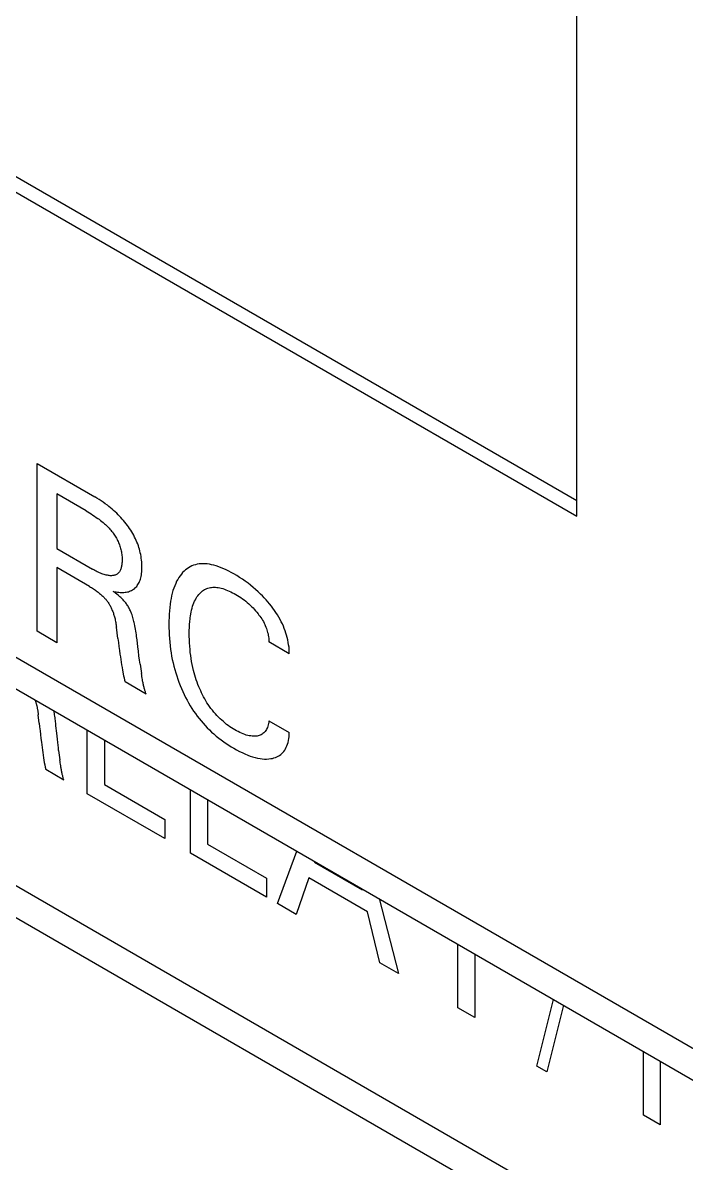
# Model space of a CAD drawing. Extents: x 0 to 420, y 0 to 297.
# Drawn here: x 186.53 to 193.64, y 130.02 to 142.23 of the extents above; entities that cross this region are included whole.
import ezdxf

# ---------------------------------------------------------------- set-up
doc = ezdxf.new("R2010")
doc.units = 0
doc.header["$LTSCALE"] = 23.1
doc.layers.add('40000_ISO', color=7, linetype='CONTINUOUS')

msp = doc.modelspace()

# ---------------------------------------------------------------- linework, layer by layer
at = {"layer": '40000_ISO', "color": 7, "linetype": 'CONTINUOUS'}
for p, q in [((192.467, 136.951), (192.467, 158.017)), ((192.467, 137.115), (169.274, 150.505)), ((169.133, 150.423), (192.467, 136.951)), ((164.855, 147.912), (213.999, 119.54)), ((165.061, 147.455), (214.206, 119.082)), ((220.009, 113.62), (170.865, 141.993)), ((171.072, 141.535), (220.216, 113.162)), ((186.682, 135.719), (186.682, 137.515)), ((186.682, 137.515), (187.302, 137.157)), ((186.895, 137.189), (186.895, 136.604)), ((187.209, 137.007), (186.895, 137.189)), ((187.324, 137.144), (187.302, 137.157)), ((187.347, 137.13), (187.324, 137.144)), ((187.369, 137.116), (187.347, 137.13)), ((187.391, 137.101), (187.369, 137.116)), ((187.414, 137.085), (187.391, 137.101)), ((187.436, 137.068), (187.414, 137.085)), ((187.453, 137.055), (187.436, 137.068)), ((187.47, 137.042), (187.453, 137.055)), ((187.486, 137.028), (187.47, 137.042)), ((187.503, 137.013), (187.486, 137.028)), ((187.209, 137.007), (187.227, 136.997)), ((187.227, 136.997), (187.245, 136.986)), ((187.245, 136.986), (187.263, 136.975)), ((187.263, 136.975), (187.281, 136.963)), ((187.281, 136.963), (187.299, 136.951)), ((187.299, 136.951), (187.317, 136.939)), ((187.317, 136.939), (187.332, 136.928)), ((187.332, 136.928), (187.347, 136.918)), ((187.347, 136.918), (187.362, 136.906)), ((187.362, 136.906), (187.376, 136.895)), ((187.52, 136.998), (187.503, 137.013)), ((187.536, 136.983), (187.52, 136.998)), ((187.552, 136.967), (187.536, 136.983)), ((187.567, 136.952), (187.552, 136.967)), ((187.581, 136.937), (187.567, 136.952)), ((187.595, 136.921), (187.581, 136.937)), ((187.609, 136.904), (187.595, 136.921)), ((187.623, 136.888), (187.609, 136.904)), ((187.376, 136.895), (187.391, 136.883)), ((187.391, 136.883), (187.406, 136.871)), ((187.406, 136.871), (187.416, 136.862)), ((187.416, 136.862), (187.426, 136.853)), ((187.426, 136.853), (187.435, 136.843)), ((187.435, 136.843), (187.445, 136.833)), ((187.445, 136.833), (187.455, 136.823)), ((187.455, 136.823), (187.464, 136.813)), ((187.464, 136.813), (187.474, 136.802)), ((187.474, 136.802), (187.482, 136.792)), ((187.482, 136.792), (187.49, 136.782)), ((187.49, 136.782), (187.498, 136.771)), ((187.637, 136.871), (187.623, 136.888)), ((187.65, 136.853), (187.637, 136.871)), ((187.662, 136.836), (187.65, 136.853)), ((187.674, 136.819), (187.662, 136.836)), ((187.686, 136.801), (187.674, 136.819)), ((187.697, 136.783), (187.686, 136.801)), ((187.708, 136.765), (187.697, 136.783)), ((187.498, 136.771), (187.506, 136.76)), ((187.506, 136.76), (187.513, 136.749)), ((187.513, 136.749), (187.521, 136.738)), ((187.521, 136.738), (187.527, 136.727)), ((187.527, 136.727), (187.534, 136.715)), ((187.534, 136.715), (187.54, 136.703)), ((187.54, 136.703), (187.546, 136.691)), ((187.546, 136.691), (187.552, 136.679)), ((187.552, 136.679), (187.557, 136.667)), ((187.557, 136.667), (187.562, 136.655)), ((187.718, 136.747), (187.708, 136.765)), ((187.728, 136.728), (187.718, 136.747)), ((187.737, 136.709), (187.728, 136.728)), ((187.745, 136.691), (187.737, 136.709)), ((187.753, 136.672), (187.745, 136.691)), ((187.761, 136.654), (187.753, 136.672)), ((186.895, 136.604), (187.278, 136.383)), ((187.562, 136.655), (187.566, 136.643)), ((187.566, 136.643), (187.57, 136.631)), ((187.57, 136.631), (187.574, 136.619)), ((187.574, 136.619), (187.577, 136.607)), ((187.577, 136.607), (187.58, 136.595)), ((187.58, 136.595), (187.584, 136.582)), ((187.584, 136.582), (187.586, 136.568)), ((187.586, 136.568), (187.588, 136.555)), ((187.588, 136.555), (187.59, 136.542)), ((187.59, 136.542), (187.592, 136.529)), ((187.768, 136.635), (187.761, 136.654)), ((187.774, 136.616), (187.768, 136.635)), ((187.78, 136.597), (187.774, 136.616)), ((187.785, 136.579), (187.78, 136.597)), ((187.789, 136.56), (187.785, 136.579)), ((187.794, 136.54), (187.789, 136.56)), ((187.797, 136.52), (187.794, 136.54)), ((187.589, 136.42), (187.587, 136.411)), ((187.59, 136.429), (187.589, 136.42)), ((187.591, 136.439), (187.59, 136.429)), ((187.592, 136.448), (187.591, 136.439)), ((187.592, 136.529), (187.593, 136.516)), ((187.593, 136.458), (187.592, 136.448)), ((187.593, 136.516), (187.593, 136.503)), ((187.593, 136.503), (187.594, 136.491)), ((187.594, 136.468), (187.593, 136.458)), ((187.594, 136.491), (187.594, 136.478)), ((187.594, 136.478), (187.594, 136.468)), ((187.8, 136.5), (187.797, 136.52)), ((187.803, 136.481), (187.8, 136.5)), ((187.804, 136.461), (187.803, 136.481)), ((187.806, 136.442), (187.804, 136.461)), ((187.806, 136.424), (187.806, 136.442)), ((187.807, 136.405), (187.806, 136.424)), ((188.341, 136.418), (188.323, 136.409)), ((188.36, 136.426), (188.341, 136.418)), ((188.379, 136.432), (188.36, 136.426)), ((188.399, 136.436), (188.379, 136.432)), ((188.419, 136.44), (188.399, 136.436)), ((188.44, 136.442), (188.419, 136.44)), ((188.462, 136.442), (188.44, 136.442)), ((188.484, 136.442), (188.462, 136.442)), ((188.507, 136.44), (188.484, 136.442)), ((188.529, 136.436), (188.507, 136.44)), ((188.553, 136.432), (188.529, 136.436)), ((188.576, 136.426), (188.553, 136.432)), ((188.602, 136.419), (188.576, 136.426)), ((188.629, 136.41), (188.602, 136.419)), ((186.895, 136.401), (186.895, 135.596)), ((187.245, 136.198), (186.895, 136.401)), ((187.29, 136.376), (187.278, 136.383)), ((187.302, 136.37), (187.29, 136.376)), ((187.315, 136.363), (187.302, 136.37)), ((187.327, 136.357), (187.315, 136.363)), ((187.339, 136.351), (187.327, 136.357)), ((187.351, 136.345), (187.339, 136.351)), ((187.364, 136.34), (187.351, 136.345)), ((187.376, 136.335), (187.364, 136.34)), ((187.388, 136.331), (187.376, 136.335)), ((187.4, 136.327), (187.388, 136.331)), ((187.412, 136.323), (187.4, 136.327)), ((187.424, 136.32), (187.412, 136.323)), ((187.436, 136.318), (187.424, 136.32)), ((187.448, 136.316), (187.436, 136.318)), ((187.456, 136.315), (187.448, 136.316)), ((187.465, 136.314), (187.456, 136.315)), ((187.473, 136.314), (187.465, 136.314)), ((187.482, 136.314), (187.473, 136.314)), ((187.49, 136.315), (187.482, 136.314)), ((187.498, 136.316), (187.49, 136.315)), ((187.505, 136.317), (187.498, 136.316)), ((187.513, 136.319), (187.505, 136.317)), ((187.52, 136.321), (187.513, 136.319)), ((187.527, 136.324), (187.52, 136.321)), ((187.534, 136.327), (187.527, 136.324)), ((187.54, 136.331), (187.534, 136.327)), ((187.546, 136.335), (187.54, 136.331)), ((187.552, 136.34), (187.546, 136.335)), ((187.557, 136.345), (187.552, 136.34)), ((187.562, 136.351), (187.557, 136.345)), ((187.566, 136.357), (187.562, 136.351)), ((187.57, 136.363), (187.566, 136.357)), ((187.574, 136.37), (187.57, 136.363)), ((187.577, 136.378), (187.574, 136.37)), ((187.58, 136.386), (187.577, 136.378)), ((187.583, 136.394), (187.58, 136.386)), ((187.585, 136.402), (187.583, 136.394)), ((187.587, 136.411), (187.585, 136.402)), ((187.791, 136.278), (187.794, 136.292)), ((187.794, 136.292), (187.798, 136.307)), ((187.798, 136.307), (187.801, 136.323)), ((187.801, 136.323), (187.803, 136.338)), ((187.803, 136.338), (187.804, 136.355)), ((187.804, 136.355), (187.806, 136.371)), ((187.806, 136.388), (187.807, 136.405)), ((187.806, 136.371), (187.806, 136.388)), ((188.202, 136.294), (188.19, 136.274)), ((188.215, 136.313), (188.202, 136.294)), ((188.229, 136.331), (188.215, 136.313)), ((188.243, 136.348), (188.229, 136.331)), ((188.259, 136.363), (188.243, 136.348)), ((188.274, 136.376), (188.259, 136.363)), ((188.29, 136.389), (188.274, 136.376)), ((188.306, 136.4), (188.29, 136.389)), ((188.323, 136.409), (188.306, 136.4)), ((188.656, 136.4), (188.629, 136.41)), ((188.683, 136.388), (188.656, 136.4)), ((188.71, 136.376), (188.683, 136.388)), ((188.737, 136.363), (188.71, 136.376)), ((188.764, 136.348), (188.737, 136.363)), ((188.791, 136.333), (188.764, 136.348)), ((188.822, 136.315), (188.791, 136.333)), ((188.852, 136.296), (188.822, 136.315)), ((188.883, 136.276), (188.852, 136.296)), ((187.245, 136.198), (187.256, 136.192)), ((187.256, 136.192), (187.266, 136.186)), ((187.266, 136.186), (187.276, 136.18)), ((187.276, 136.18), (187.286, 136.173)), ((187.286, 136.173), (187.297, 136.166)), ((187.715, 136.168), (187.725, 136.175)), ((187.725, 136.175), (187.734, 136.183)), ((187.734, 136.183), (187.742, 136.191)), ((187.742, 136.191), (187.75, 136.2)), ((187.75, 136.2), (187.757, 136.209)), ((187.757, 136.209), (187.764, 136.219)), ((187.764, 136.219), (187.771, 136.23)), ((187.771, 136.23), (187.776, 136.241)), ((187.776, 136.241), (187.782, 136.253)), ((187.782, 136.253), (187.786, 136.265)), ((187.786, 136.265), (187.791, 136.278)), ((188.148, 136.182), (188.139, 136.155)), ((188.158, 136.207), (188.148, 136.182)), ((188.168, 136.232), (188.158, 136.207)), ((188.178, 136.254), (188.168, 136.232)), ((188.19, 136.274), (188.178, 136.254)), ((188.478, 136.165), (188.489, 136.171)), ((188.489, 136.171), (188.501, 136.177)), ((188.501, 136.177), (188.514, 136.181)), ((188.514, 136.181), (188.527, 136.184)), ((188.527, 136.184), (188.54, 136.187)), ((188.54, 136.187), (188.553, 136.189)), ((188.553, 136.189), (188.567, 136.19)), ((188.567, 136.19), (188.581, 136.19)), ((188.581, 136.19), (188.596, 136.19)), ((188.596, 136.19), (188.61, 136.189)), ((188.61, 136.189), (188.625, 136.187)), ((188.625, 136.187), (188.64, 136.184)), ((188.64, 136.184), (188.656, 136.18)), ((188.656, 136.18), (188.673, 136.176)), ((188.673, 136.176), (188.69, 136.17)), ((188.69, 136.17), (188.707, 136.164)), ((188.913, 136.255), (188.883, 136.276)), ((188.944, 136.233), (188.913, 136.255)), ((188.971, 136.211), (188.944, 136.233)), ((188.998, 136.189), (188.971, 136.211)), ((189.025, 136.166), (188.998, 136.189)), ((187.297, 136.166), (187.307, 136.159)), ((187.307, 136.159), (187.317, 136.152)), ((187.317, 136.152), (187.327, 136.145)), ((187.327, 136.145), (187.336, 136.138)), ((187.336, 136.138), (187.344, 136.131)), ((187.344, 136.131), (187.353, 136.125)), ((187.353, 136.125), (187.361, 136.118)), ((187.361, 136.118), (187.369, 136.11)), ((187.369, 136.11), (187.378, 136.103)), ((187.378, 136.103), (187.386, 136.095)), ((187.386, 136.095), (187.394, 136.087)), ((187.394, 136.087), (187.4, 136.081)), ((187.4, 136.081), (187.406, 136.074)), ((187.406, 136.074), (187.412, 136.068)), ((187.412, 136.068), (187.418, 136.061)), ((187.418, 136.061), (187.423, 136.054)), ((187.423, 136.054), (187.429, 136.048)), ((187.429, 136.048), (187.434, 136.04)), ((187.499, 136.146), (187.514, 136.143)), ((187.512, 136.137), (187.499, 136.146)), ((187.524, 136.127), (187.512, 136.137)), ((187.514, 136.143), (187.529, 136.14)), ((187.537, 136.117), (187.524, 136.127)), ((187.529, 136.14), (187.544, 136.138)), ((187.55, 136.107), (187.537, 136.117)), ((187.544, 136.138), (187.559, 136.136)), ((187.562, 136.096), (187.55, 136.107)), ((187.559, 136.136), (187.573, 136.135)), ((187.571, 136.089), (187.562, 136.096)), ((187.579, 136.081), (187.571, 136.089)), ((187.573, 136.135), (187.586, 136.134)), ((187.588, 136.072), (187.579, 136.081)), ((187.586, 136.134), (187.6, 136.134)), ((187.597, 136.064), (187.588, 136.072)), ((187.605, 136.055), (187.597, 136.064)), ((187.6, 136.134), (187.613, 136.135)), ((187.613, 136.046), (187.605, 136.055)), ((187.613, 136.135), (187.626, 136.136)), ((187.626, 136.136), (187.638, 136.138)), ((187.638, 136.138), (187.65, 136.14)), ((187.65, 136.14), (187.662, 136.143)), ((187.662, 136.143), (187.673, 136.147)), ((187.673, 136.147), (187.684, 136.151)), ((187.684, 136.151), (187.695, 136.156)), ((187.695, 136.156), (187.705, 136.162)), ((187.705, 136.162), (187.715, 136.168)), ((188.119, 136.071), (188.114, 136.042)), ((188.125, 136.1), (188.119, 136.071)), ((188.132, 136.128), (188.125, 136.1)), ((188.139, 136.155), (188.132, 136.128)), ((188.371, 136.041), (188.379, 136.057)), ((188.379, 136.057), (188.387, 136.072)), ((188.387, 136.072), (188.396, 136.086)), ((188.396, 136.086), (188.405, 136.1)), ((188.405, 136.1), (188.415, 136.113)), ((188.415, 136.113), (188.426, 136.125)), ((188.426, 136.125), (188.436, 136.134)), ((188.436, 136.134), (188.446, 136.143)), ((188.446, 136.143), (188.456, 136.151)), ((188.456, 136.151), (188.467, 136.159)), ((188.467, 136.159), (188.478, 136.165)), ((188.707, 136.164), (188.725, 136.157)), ((188.725, 136.157), (188.742, 136.15)), ((188.742, 136.15), (188.76, 136.141)), ((188.76, 136.141), (188.778, 136.132)), ((188.778, 136.132), (188.795, 136.123)), ((188.795, 136.123), (188.813, 136.113)), ((188.813, 136.113), (188.831, 136.102)), ((188.831, 136.102), (188.849, 136.091)), ((188.849, 136.091), (188.867, 136.079)), ((188.867, 136.079), (188.885, 136.067)), ((188.885, 136.067), (188.903, 136.054)), ((188.903, 136.054), (188.919, 136.041)), ((189.052, 136.142), (189.025, 136.166)), ((189.078, 136.117), (189.052, 136.142)), ((189.098, 136.097), (189.078, 136.117)), ((189.118, 136.077), (189.098, 136.097)), ((189.137, 136.055), (189.118, 136.077)), ((189.156, 136.033), (189.137, 136.055)), ((187.434, 136.04), (187.44, 136.033)), ((187.44, 136.033), (187.445, 136.026)), ((187.445, 136.026), (187.45, 136.018)), ((187.45, 136.018), (187.455, 136.01)), ((187.455, 136.01), (187.46, 136.002)), ((187.46, 136.002), (187.465, 135.994)), ((187.465, 135.994), (187.469, 135.985)), ((187.469, 135.985), (187.473, 135.977)), ((187.473, 135.977), (187.477, 135.969)), ((187.477, 135.969), (187.481, 135.96)), ((187.481, 135.96), (187.485, 135.952)), ((187.485, 135.952), (187.489, 135.942)), ((187.489, 135.942), (187.493, 135.932)), ((187.493, 135.932), (187.497, 135.922)), ((187.62, 136.038), (187.613, 136.046)), ((187.627, 136.03), (187.62, 136.038)), ((187.634, 136.022), (187.627, 136.03)), ((187.64, 136.013), (187.634, 136.022)), ((187.646, 136.004), (187.64, 136.013)), ((187.652, 135.995), (187.646, 136.004)), ((187.658, 135.986), (187.652, 135.995)), ((187.663, 135.977), (187.658, 135.986)), ((187.669, 135.967), (187.663, 135.977)), ((187.673, 135.958), (187.669, 135.967)), ((187.678, 135.948), (187.673, 135.958)), ((187.683, 135.938), (187.678, 135.948)), ((187.687, 135.928), (187.683, 135.938)), ((187.691, 135.919), (187.687, 135.928)), ((188.101, 135.938), (188.099, 135.903)), ((188.104, 135.973), (188.101, 135.938)), ((188.109, 136.008), (188.104, 135.973)), ((188.114, 136.042), (188.109, 136.008)), ((188.334, 135.925), (188.339, 135.946)), ((188.339, 135.946), (188.344, 135.967)), ((188.344, 135.967), (188.35, 135.987)), ((188.35, 135.987), (188.357, 136.006)), ((188.357, 136.006), (188.364, 136.025)), ((188.364, 136.025), (188.371, 136.041)), ((188.919, 136.041), (188.935, 136.028)), ((188.935, 136.028), (188.951, 136.014)), ((188.951, 136.014), (188.967, 136)), ((188.967, 136), (188.982, 135.985)), ((188.982, 135.985), (188.997, 135.97)), ((188.997, 135.97), (189.011, 135.955)), ((189.011, 135.955), (189.025, 135.939)), ((189.025, 135.939), (189.038, 135.923)), ((189.175, 136.011), (189.156, 136.033)), ((189.194, 135.988), (189.175, 136.011)), ((189.21, 135.965), (189.194, 135.988)), ((189.227, 135.942), (189.21, 135.965)), ((189.243, 135.919), (189.227, 135.942)), ((187.497, 135.922), (187.5, 135.913)), ((187.5, 135.913), (187.503, 135.903)), ((187.503, 135.903), (187.506, 135.893)), ((187.506, 135.893), (187.509, 135.883)), ((187.509, 135.883), (187.512, 135.874)), ((187.512, 135.874), (187.515, 135.864)), ((187.515, 135.864), (187.518, 135.851)), ((187.518, 135.851), (187.521, 135.838)), ((187.521, 135.838), (187.523, 135.825)), ((187.523, 135.825), (187.526, 135.812)), ((187.526, 135.812), (187.528, 135.8)), ((187.695, 135.909), (187.691, 135.919)), ((187.7, 135.895), (187.695, 135.909)), ((187.705, 135.881), (187.7, 135.895)), ((187.709, 135.867), (187.705, 135.881)), ((187.713, 135.853), (187.709, 135.867)), ((187.717, 135.839), (187.713, 135.853)), ((187.721, 135.825), (187.717, 135.839)), ((187.724, 135.812), (187.721, 135.825)), ((187.727, 135.798), (187.724, 135.812)), ((188.096, 135.83), (188.095, 135.793)), ((188.097, 135.866), (188.096, 135.83)), ((188.099, 135.903), (188.097, 135.866)), ((188.317, 135.791), (188.319, 135.822)), ((188.319, 135.822), (188.322, 135.852)), ((188.322, 135.852), (188.324, 135.867)), ((188.324, 135.867), (188.326, 135.882)), ((188.326, 135.882), (188.33, 135.904)), ((188.33, 135.904), (188.334, 135.925)), ((189.038, 135.923), (189.051, 135.907)), ((189.051, 135.907), (189.061, 135.893)), ((189.061, 135.893), (189.071, 135.88)), ((189.071, 135.88), (189.081, 135.866)), ((189.081, 135.866), (189.09, 135.851)), ((189.09, 135.851), (189.099, 135.837)), ((189.099, 135.837), (189.108, 135.822)), ((189.108, 135.822), (189.116, 135.807)), ((189.116, 135.807), (189.123, 135.793)), ((189.258, 135.895), (189.243, 135.919)), ((189.273, 135.871), (189.258, 135.895)), ((189.287, 135.846), (189.273, 135.871)), ((189.3, 135.821), (189.287, 135.846)), ((189.312, 135.797), (189.3, 135.821)), ((186.895, 135.596), (186.682, 135.719)), ((187.528, 135.8), (187.53, 135.787)), ((187.53, 135.787), (187.532, 135.775)), ((187.532, 135.775), (187.533, 135.762)), ((187.548, 135.64), (187.533, 135.762)), ((187.731, 135.778), (187.727, 135.798)), ((187.735, 135.759), (187.731, 135.778)), ((187.738, 135.74), (187.735, 135.759)), ((187.741, 135.72), (187.738, 135.74)), ((187.744, 135.701), (187.741, 135.72)), ((187.747, 135.682), (187.744, 135.701)), ((187.749, 135.663), (187.747, 135.682)), ((188.095, 135.793), (188.096, 135.756)), ((188.096, 135.756), (188.097, 135.718)), ((188.097, 135.718), (188.099, 135.68)), ((188.314, 135.728), (188.315, 135.76)), ((188.314, 135.696), (188.314, 135.728)), ((188.314, 135.663), (188.314, 135.696)), ((188.315, 135.76), (188.317, 135.791)), ((189.123, 135.793), (189.129, 135.779)), ((189.129, 135.779), (189.135, 135.764)), ((189.135, 135.764), (189.141, 135.75)), ((189.141, 135.75), (189.146, 135.735)), ((189.146, 135.735), (189.15, 135.721)), ((189.15, 135.721), (189.154, 135.706)), ((189.154, 135.706), (189.158, 135.691)), ((189.158, 135.691), (189.161, 135.676)), ((189.322, 135.773), (189.312, 135.797)), ((189.332, 135.749), (189.322, 135.773)), ((189.342, 135.725), (189.332, 135.749)), ((189.35, 135.7), (189.342, 135.725)), ((189.357, 135.676), (189.35, 135.7)), ((187.548, 135.64), (187.554, 135.598)), ((187.554, 135.598), (187.559, 135.556)), ((187.754, 135.627), (187.749, 135.663)), ((187.762, 135.554), (187.754, 135.627)), ((188.099, 135.68), (188.101, 135.642)), ((188.101, 135.642), (188.104, 135.603)), ((188.104, 135.603), (188.109, 135.564)), ((188.109, 135.564), (188.114, 135.525)), ((188.315, 135.629), (188.314, 135.663)), ((188.316, 135.595), (188.315, 135.629)), ((188.319, 135.56), (188.316, 135.595)), ((188.322, 135.525), (188.319, 135.56)), ((189.161, 135.676), (189.164, 135.661)), ((189.164, 135.661), (189.165, 135.646)), ((189.165, 135.646), (189.167, 135.632)), ((189.167, 135.632), (189.167, 135.618)), ((189.167, 135.618), (189.167, 135.604)), ((189.385, 135.478), (189.167, 135.604)), ((189.364, 135.651), (189.357, 135.676)), ((189.37, 135.626), (189.364, 135.651)), ((189.375, 135.6), (189.37, 135.626)), ((189.379, 135.575), (189.375, 135.6)), ((189.383, 135.55), (189.379, 135.575)), ((187.559, 135.556), (187.565, 135.514)), ((187.565, 135.514), (187.571, 135.472)), ((187.571, 135.472), (187.575, 135.444)), ((187.575, 135.444), (187.579, 135.416)), ((187.768, 135.505), (187.762, 135.554)), ((187.775, 135.455), (187.768, 135.505)), ((187.781, 135.411), (187.775, 135.455)), ((188.114, 135.525), (188.119, 135.489)), ((188.119, 135.489), (188.125, 135.454)), ((188.125, 135.454), (188.132, 135.418)), ((188.325, 135.49), (188.322, 135.525)), ((188.329, 135.459), (188.325, 135.49)), ((188.334, 135.428), (188.329, 135.459)), ((189.385, 135.525), (189.383, 135.55)), ((189.386, 135.501), (189.385, 135.525)), ((189.385, 135.478), (189.386, 135.501)), ((187.579, 135.416), (187.583, 135.388)), ((187.583, 135.388), (187.588, 135.36)), ((187.588, 135.36), (187.593, 135.332)), ((187.593, 135.332), (187.598, 135.304)), ((187.787, 135.366), (187.781, 135.411)), ((187.787, 135.366), (187.801, 135.265)), ((188.132, 135.418), (188.14, 135.382)), ((188.14, 135.382), (188.148, 135.346)), ((188.148, 135.346), (188.158, 135.31)), ((188.339, 135.396), (188.334, 135.428)), ((188.345, 135.364), (188.339, 135.396)), ((188.352, 135.332), (188.345, 135.364)), ((188.36, 135.299), (188.352, 135.332)), ((187.598, 135.304), (187.602, 135.283)), ((187.602, 135.283), (187.606, 135.261)), ((187.606, 135.261), (187.61, 135.24)), ((187.61, 135.24), (187.615, 135.219)), ((187.615, 135.219), (187.62, 135.197)), ((187.62, 135.197), (187.625, 135.176)), ((187.804, 135.249), (187.801, 135.265)), ((187.806, 135.234), (187.804, 135.249)), ((187.809, 135.218), (187.806, 135.234)), ((187.812, 135.202), (187.809, 135.218)), ((187.814, 135.186), (187.812, 135.202)), ((188.158, 135.31), (188.168, 135.274)), ((188.168, 135.274), (188.179, 135.24)), ((188.179, 135.24), (188.19, 135.207)), ((188.19, 135.207), (188.202, 135.173)), ((188.366, 135.274), (188.36, 135.299)), ((188.373, 135.249), (188.366, 135.274)), ((188.381, 135.224), (188.373, 135.249)), ((188.389, 135.199), (188.381, 135.224)), ((188.398, 135.174), (188.389, 135.199)), ((187.851, 135.045), (187.625, 135.176)), ((187.816, 135.177), (187.814, 135.186)), ((187.818, 135.167), (187.816, 135.177)), ((187.82, 135.157), (187.818, 135.167)), ((187.822, 135.147), (187.82, 135.157)), ((187.825, 135.138), (187.822, 135.147)), ((187.827, 135.128), (187.825, 135.138)), ((187.829, 135.118), (187.827, 135.128)), ((187.832, 135.108), (187.829, 135.118)), ((187.834, 135.1), (187.832, 135.108)), ((187.836, 135.092), (187.834, 135.1)), ((187.838, 135.085), (187.836, 135.092)), ((187.84, 135.077), (187.838, 135.085)), ((187.843, 135.069), (187.84, 135.077)), ((188.202, 135.173), (188.215, 135.139)), ((188.215, 135.139), (188.229, 135.106)), ((188.229, 135.106), (188.244, 135.073)), ((188.244, 135.073), (188.26, 135.04)), ((188.407, 135.148), (188.398, 135.174)), ((188.417, 135.123), (188.407, 135.148)), ((188.426, 135.101), (188.417, 135.123)), ((188.436, 135.08), (188.426, 135.101)), ((188.446, 135.058), (188.436, 135.08)), ((186.661, 134.984), (186.663, 134.978)), ((186.663, 134.978), (186.665, 134.972)), ((186.665, 134.972), (186.667, 134.966)), ((186.667, 134.966), (186.669, 134.96)), ((186.669, 134.96), (186.671, 134.953)), ((186.671, 134.953), (186.673, 134.947)), ((187.845, 135.061), (187.843, 135.069)), ((187.848, 135.053), (187.845, 135.061)), ((187.851, 135.045), (187.848, 135.053)), ((188.26, 135.04), (188.275, 135.01)), ((188.275, 135.01), (188.291, 134.98)), ((188.291, 134.98), (188.307, 134.951)), ((188.307, 134.951), (188.324, 134.922)), ((188.457, 135.037), (188.446, 135.058)), ((188.467, 135.016), (188.457, 135.037)), ((188.479, 134.995), (188.467, 135.016)), ((188.491, 134.975), (188.479, 134.995)), ((188.503, 134.954), (188.491, 134.975)), ((188.516, 134.935), (188.503, 134.954)), ((186.673, 134.947), (186.674, 134.941)), ((186.674, 134.941), (186.676, 134.935)), ((186.676, 134.935), (186.677, 134.929)), ((186.677, 134.929), (186.679, 134.923)), ((186.679, 134.923), (186.68, 134.916)), ((186.68, 134.916), (186.682, 134.909)), ((186.682, 134.909), (186.684, 134.901)), ((186.684, 134.901), (186.685, 134.893)), ((186.685, 134.893), (186.687, 134.885)), ((186.687, 134.885), (186.688, 134.877)), ((186.688, 134.877), (186.689, 134.87)), ((186.689, 134.87), (186.69, 134.862)), ((186.69, 134.862), (186.692, 134.854)), ((186.692, 134.854), (186.693, 134.847)), ((186.693, 134.847), (186.694, 134.839)), ((186.694, 134.839), (186.695, 134.831)), ((186.695, 134.831), (186.695, 134.824)), ((186.866, 134.853), (186.863, 134.868)), ((186.868, 134.838), (186.866, 134.853)), ((186.871, 134.823), (186.868, 134.838)), ((188.324, 134.922), (188.342, 134.893)), ((188.342, 134.893), (188.36, 134.865)), ((188.36, 134.865), (188.379, 134.838)), ((188.379, 134.838), (188.399, 134.811)), ((188.531, 134.913), (188.516, 134.935)), ((188.546, 134.893), (188.531, 134.913)), ((188.561, 134.873), (188.546, 134.893)), ((188.577, 134.853), (188.561, 134.873)), ((188.594, 134.834), (188.577, 134.853)), ((188.61, 134.816), (188.594, 134.834)), ((186.705, 134.736), (186.695, 134.824)), ((186.705, 134.736), (186.709, 134.695)), ((186.873, 134.808), (186.871, 134.823)), ((186.875, 134.793), (186.873, 134.808)), ((186.877, 134.779), (186.875, 134.793)), ((186.879, 134.764), (186.877, 134.779)), ((186.88, 134.749), (186.879, 134.764)), ((186.882, 134.734), (186.88, 134.749)), ((186.885, 134.707), (186.882, 134.734)), ((186.893, 134.627), (186.885, 134.707)), ((188.399, 134.811), (188.42, 134.784)), ((188.42, 134.784), (188.441, 134.758)), ((188.441, 134.758), (188.463, 134.733)), ((188.463, 134.733), (188.485, 134.709)), ((188.485, 134.709), (188.507, 134.685)), ((188.627, 134.798), (188.61, 134.816)), ((188.645, 134.781), (188.627, 134.798)), ((188.662, 134.766), (188.645, 134.781)), ((188.679, 134.751), (188.662, 134.766)), ((188.697, 134.736), (188.679, 134.751)), ((188.714, 134.722), (188.697, 134.736)), ((188.732, 134.709), (188.714, 134.722)), ((188.75, 134.697), (188.732, 134.709)), ((189.16, 134.716), (189.156, 134.703)), ((189.163, 134.73), (189.16, 134.716)), ((189.165, 134.745), (189.163, 134.73)), ((189.167, 134.76), (189.165, 134.745)), ((189.167, 134.76), (189.385, 134.634)), ((186.709, 134.695), (186.714, 134.654)), ((186.714, 134.654), (186.719, 134.612)), ((186.719, 134.612), (186.723, 134.571)), ((186.897, 134.594), (186.893, 134.627)), ((186.9, 134.562), (186.897, 134.594)), ((187.221, 133.979), (187.221, 134.661)), ((188.507, 134.685), (188.53, 134.662)), ((188.53, 134.662), (188.553, 134.64)), ((188.553, 134.64), (188.576, 134.619)), ((188.576, 134.619), (188.603, 134.597)), ((188.603, 134.597), (188.629, 134.575)), ((188.768, 134.685), (188.75, 134.697)), ((188.785, 134.674), (188.768, 134.685)), ((188.803, 134.664), (188.785, 134.674)), ((188.821, 134.653), (188.803, 134.664)), ((188.839, 134.644), (188.821, 134.653)), ((188.857, 134.635), (188.839, 134.644)), ((188.875, 134.627), (188.857, 134.635)), ((188.893, 134.62), (188.875, 134.627)), ((188.909, 134.614), (188.893, 134.62)), ((188.925, 134.608), (188.909, 134.614)), ((188.941, 134.604), (188.925, 134.608)), ((188.957, 134.6), (188.941, 134.604)), ((188.972, 134.598), (188.957, 134.6)), ((188.987, 134.596), (188.972, 134.598)), ((189.001, 134.595), (188.987, 134.596)), ((189.015, 134.595), (189.001, 134.595)), ((189.028, 134.596), (189.015, 134.595)), ((189.041, 134.597), (189.028, 134.596)), ((189.053, 134.6), (189.041, 134.597)), ((189.064, 134.603), (189.053, 134.6)), ((189.075, 134.606), (189.064, 134.603)), ((189.085, 134.611), (189.075, 134.606)), ((189.095, 134.617), (189.085, 134.611)), ((189.104, 134.623), (189.095, 134.617)), ((189.112, 134.63), (189.104, 134.623)), ((189.12, 134.638), (189.112, 134.63)), ((189.127, 134.647), (189.12, 134.638)), ((189.134, 134.656), (189.127, 134.647)), ((189.14, 134.667), (189.134, 134.656)), ((189.146, 134.677), (189.14, 134.667)), ((189.151, 134.69), (189.146, 134.677)), ((189.156, 134.703), (189.151, 134.69)), ((189.381, 134.569), (189.383, 134.59)), ((189.383, 134.59), (189.385, 134.612)), ((189.385, 134.612), (189.385, 134.634)), ((186.723, 134.571), (186.729, 134.53)), ((186.729, 134.53), (186.732, 134.502)), ((186.732, 134.502), (186.736, 134.474)), ((186.736, 134.474), (186.74, 134.447)), ((186.904, 134.529), (186.9, 134.562)), ((186.911, 134.47), (186.904, 134.529)), ((186.914, 134.441), (186.911, 134.47)), ((187.404, 134.556), (187.404, 134.077)), ((188.629, 134.575), (188.656, 134.555)), ((188.656, 134.555), (188.683, 134.535)), ((188.683, 134.535), (188.71, 134.516)), ((188.71, 134.516), (188.737, 134.499)), ((188.737, 134.499), (188.764, 134.482)), ((188.764, 134.482), (188.791, 134.466)), ((188.791, 134.466), (188.821, 134.449)), ((189.337, 134.446), (189.346, 134.46)), ((189.346, 134.46), (189.354, 134.476)), ((189.354, 134.476), (189.361, 134.492)), ((189.361, 134.492), (189.367, 134.51)), ((189.367, 134.51), (189.373, 134.528)), ((189.373, 134.528), (189.377, 134.548)), ((189.377, 134.548), (189.381, 134.569)), ((186.74, 134.447), (186.743, 134.419)), ((186.743, 134.419), (186.748, 134.391)), ((186.748, 134.391), (186.752, 134.363)), ((186.752, 134.363), (186.756, 134.338)), ((186.756, 134.338), (186.76, 134.313)), ((186.914, 134.441), (186.927, 134.341)), ((186.929, 134.325), (186.927, 134.341)), ((188.821, 134.449), (188.851, 134.433)), ((188.851, 134.433), (188.88, 134.419)), ((188.88, 134.419), (188.91, 134.405)), ((188.91, 134.405), (188.94, 134.393)), ((188.94, 134.393), (188.967, 134.383)), ((188.967, 134.383), (188.993, 134.374)), ((188.993, 134.374), (189.02, 134.367)), ((189.02, 134.367), (189.046, 134.361)), ((189.046, 134.361), (189.072, 134.356)), ((189.072, 134.356), (189.096, 134.353)), ((189.096, 134.353), (189.12, 134.351)), ((189.12, 134.351), (189.143, 134.351)), ((189.143, 134.351), (189.166, 134.352)), ((189.166, 134.352), (189.188, 134.355)), ((189.188, 134.355), (189.205, 134.358)), ((189.205, 134.358), (189.221, 134.362)), ((189.221, 134.362), (189.237, 134.367)), ((189.237, 134.367), (189.253, 134.373)), ((189.253, 134.373), (189.267, 134.38)), ((189.267, 134.38), (189.281, 134.389)), ((189.281, 134.389), (189.295, 134.399)), ((189.295, 134.399), (189.306, 134.409)), ((189.306, 134.409), (189.317, 134.42)), ((189.317, 134.42), (189.328, 134.433)), ((189.328, 134.433), (189.337, 134.446)), ((186.76, 134.313), (186.765, 134.288)), ((186.765, 134.288), (186.77, 134.263)), ((186.77, 134.263), (186.775, 134.237)), ((186.969, 134.125), (186.775, 134.237)), ((186.931, 134.31), (186.929, 134.325)), ((186.933, 134.294), (186.931, 134.31)), ((186.936, 134.279), (186.933, 134.294)), ((186.938, 134.263), (186.936, 134.279)), ((186.94, 134.254), (186.938, 134.263)), ((186.941, 134.244), (186.94, 134.254)), ((186.943, 134.234), (186.941, 134.244)), ((186.945, 134.225), (186.943, 134.234)), ((186.947, 134.215), (186.945, 134.225)), ((186.949, 134.206), (186.947, 134.215)), ((186.951, 134.196), (186.949, 134.206)), ((186.953, 134.186), (186.951, 134.196)), ((186.955, 134.178), (186.953, 134.186)), ((186.957, 134.169), (186.955, 134.178)), ((186.959, 134.16), (186.957, 134.169)), ((186.962, 134.152), (186.959, 134.16)), ((186.964, 134.143), (186.962, 134.152)), ((186.967, 134.134), (186.964, 134.143)), ((186.969, 134.125), (186.967, 134.134)), ((188.053, 133.498), (187.221, 133.979)), ((187.404, 134.077), (188.053, 133.702)), ((188.326, 133.341), (188.326, 134.023)), ((188.509, 133.918), (188.509, 133.439)), ((188.053, 133.702), (188.053, 133.498)), ((188.509, 133.439), (189.141, 133.074)), ((189.258, 132.803), (189.467, 133.365)), ((189.141, 132.87), (188.326, 133.341)), ((189.653, 133.247), (190.166, 132.951)), ((189.141, 133.074), (189.141, 132.87)), ((189.594, 133.077), (189.461, 132.685)), ((190.223, 132.714), (189.594, 133.077)), ((189.461, 132.685), (189.258, 132.803)), ((190.349, 132.856), (190.557, 132.053)), ((190.358, 132.168), (190.223, 132.714)), ((191.191, 131.687), (191.191, 132.369)), ((191.374, 132.264), (191.374, 131.581)), ((190.557, 132.053), (190.358, 132.168)), ((192.038, 131.063), (192.218, 131.776)), ((191.374, 131.581), (191.191, 131.687)), ((192.326, 131.714), (192.146, 131)), ((193.183, 130.537), (193.183, 131.219)), ((192.146, 131), (192.038, 131.063)), ((193.362, 131.116), (193.362, 130.433)), ((193.362, 130.433), (193.183, 130.537))]:
    msp.add_line(p, q, dxfattribs=at)

doc.saveas('drawing.dxf')
